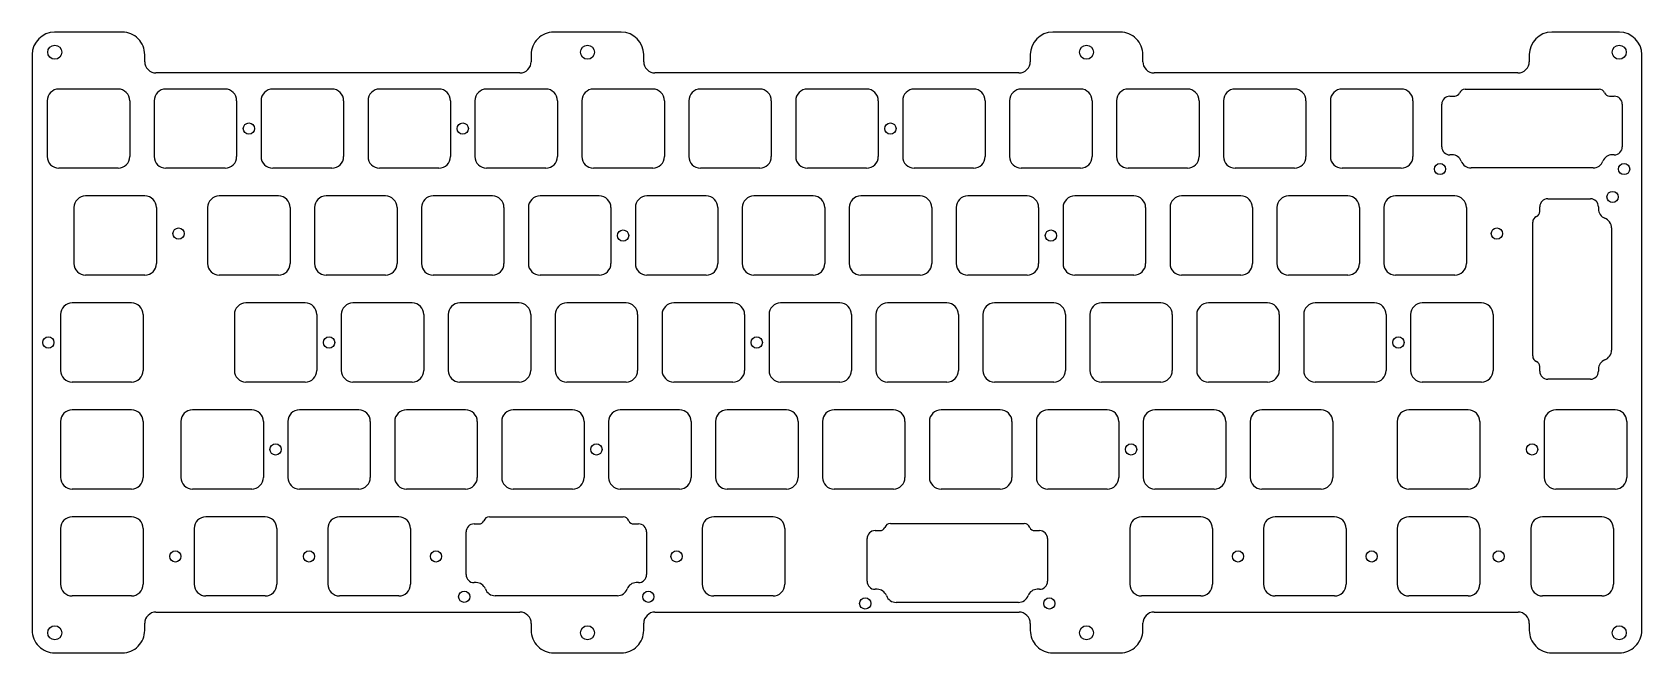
# Model space of a CAD drawing. Header units: millimetres. Extents: x -10 to 277, y -93 to 17.
import ezdxf

# ---------------------------------------------------------------- set-up
doc = ezdxf.new("R2010")
doc.units = ezdxf.units.MM
doc.header["$MEASUREMENT"] = 0
doc.layers.add('BLACK', color=7, linetype='CONTINUOUS')
doc.layers.add('Edge.Cuts', color=53, linetype='CONTINUOUS')

msp = doc.modelspace()

# ---------------------------------------------------------------- linework, layer by layer
at = {"layer": 'BLACK', "linetype": 'Continuous'}
for p, q in [((6.025031, 17.175069), (-6.031957, 17.175069)), ((94.925031, 17.175046), (82.875, 17.175046)), ((183.825031, 17.175023), (171.775031, 17.175023)), ((272.724931, 17.175023), (260.675031, 17.175023)), ((-10.025, 13.175074), (-10.025, -86.224978)), ((10.025, 11.925074), (10.025, 13.160652)), ((78.875, 13.175074), (78.875, 11.924974)), ((98.925, 11.925074), (98.925, 13.175074)), ((167.775, 13.174974), (167.775, 11.924974)), ((187.825, 11.925074), (187.825, 13.149777)), ((256.675, 13.174974), (256.675, 11.924974)), ((276.724973, -89.375126), (276.724973, 13.182457)), ((76.866546, 9.925023), (12.025131, 9.925023)), ((165.766546, 9.925023), (100.925131, 9.925023)), ((254.666546, 9.925023), (189.825131, 9.925023)), ((5.275, 7.05), (-5.275001, 7.05)), ((24.325, 7.05), (13.775, 7.05)), ((43.375, 7.05), (32.825, 7.05)), ((62.425, 7.05), (51.875, 7.05)), ((81.475, 7.05), (70.925, 7.05)), ((100.525, 7.05), (89.975, 7.05)), ((119.575, 7.05), (109.025, 7.05)), ((138.625, 7.05), (128.075, 7.05)), ((157.675, 7.05), (147.125, 7.05)), ((176.725, 7.05), (166.175, 7.05)), ((195.775, 7.05), (185.225, 7.05)), ((214.825, 7.05), (204.275, 7.05)), ((233.875, 7.05), (223.325, 7.05)), ((-7.35, 4.975001), (-7.35, -4.975001)), ((7.35, 4.975), (7.35, -4.975)), ((11.7, 4.975), (11.7, -4.975)), ((26.4, 4.975), (26.4, -4.975)), ((30.75, 4.975), (30.75, -4.975)), ((45.45, 4.975), (45.45, -4.975)), ((49.8, 4.975), (49.8, -4.975)), ((64.5, 4.975), (64.5, -4.975)), ((68.85, 4.975), (68.85, -4.975)), ((83.55, 4.975), (83.55, -4.975)), ((87.9, 4.975), (87.9, -4.975)), ((102.6, 4.975), (102.6, -4.975)), ((106.95, 4.975), (106.95, -4.975)), ((121.65, 4.975), (121.65, -4.975)), ((126, 4.975), (126, -4.975)), ((140.7, 4.975), (140.7, -4.975)), ((145.05, 4.975), (145.05, -4.975)), ((159.75, 4.975), (159.75, -4.975)), ((164.1, 4.975), (164.1, -4.975)), ((178.8, 4.975), (178.8, -4.975)), ((183.15, 4.975), (183.15, -4.975)), ((197.85, 4.975), (197.85, -4.975)), ((202.2, 4.975), (202.2, -4.975)), ((216.9, 4.975), (216.9, -4.975)), ((221.25, 4.975), (221.25, -4.975)), ((235.95, 4.975), (235.95, -4.975)), ((5.275, -7.05), (-5.275, -7.05)), ((24.325, -7.05), (13.775, -7.05)), ((43.375, -7.05), (32.825, -7.05)), ((62.425, -7.05), (51.875, -7.05)), ((81.475, -7.05), (70.925, -7.05)), ((100.525, -7.05), (89.975, -7.05)), ((119.575, -7.05), (109.025, -7.05)), ((138.625, -7.05), (128.075, -7.05)), ((157.675, -7.05), (147.125, -7.05)), ((176.725, -7.05), (166.175, -7.05)), ((195.775, -7.05), (185.225, -7.05)), ((214.825, -7.05), (204.275, -7.05)), ((233.875, -7.05), (223.325, -7.05)), ((-2.587499, -14.074999), (-2.587499, -24.025001)), ((10.0375, -12), (-0.5125, -12)), ((12.1125, -14.075), (12.112501, -14.075)), ((12.112501, -14.075), (12.112501, -24.025)), ((21.225, -14.075), (21.225, -24.025)), ((33.85, -12), (23.3, -12)), ((35.925, -14.075), (35.925, -24.025)), ((40.275, -14.075), (40.275, -24.025)), ((52.9, -12), (42.35, -12)), ((54.975, -14.075), (54.975, -24.025)), ((59.325, -14.075), (59.325, -24.025)), ((71.95, -12), (61.4, -12)), ((74.025, -14.075), (74.025, -24.025)), ((78.375, -14.075), (78.375, -24.025)), ((91, -12), (80.45, -12)), ((93.075, -14.075), (93.075, -24.025)), ((97.425, -14.075), (97.425, -24.025)), ((110.05, -12), (99.5, -12)), ((112.125, -14.075), (112.125, -24.025)), ((116.475, -14.075), (116.475, -24.025)), ((129.1, -12), (118.55, -12)), ((131.175, -14.075), (131.175, -24.025)), ((135.525, -14.075), (135.525, -24.025)), ((148.15, -12), (137.6, -12)), ((150.225, -14.075), (150.225, -24.025)), ((154.575, -14.075), (154.575, -24.025)), ((167.2, -12), (156.65, -12)), ((169.275, -14.075), (169.275, -24.025)), ((173.625, -14.075), (173.625, -24.025)), ((186.25, -12), (175.7, -12)), ((188.325, -14.075), (188.325, -24.025)), ((192.675, -14.075), (192.675, -24.025)), ((205.3, -12), (194.75, -12)), ((207.375, -14.075), (207.375, -24.025)), ((211.725, -14.075), (211.725, -24.025)), ((224.35, -12), (213.8, -12)), ((226.425, -14.075), (226.425, -24.025)), ((230.775, -14.075), (230.775, -24.025)), ((243.4, -12), (232.85, -12)), ((245.475, -14.075), (245.475, -24.025)), ((10.0375, -26.1), (-0.5125, -26.1)), ((33.85, -26.1), (23.3, -26.1)), ((52.9, -26.1), (42.35, -26.1)), ((71.95, -26.1), (61.4, -26.1)), ((91, -26.1), (80.45, -26.1)), ((110.05, -26.1), (99.5, -26.1)), ((129.1, -26.1), (118.55, -26.1)), ((148.15, -26.1), (137.6, -26.1)), ((167.2, -26.1), (156.65, -26.1)), ((186.25, -26.1), (175.7, -26.1)), ((205.3, -26.1), (194.75, -26.1)), ((224.35, -26.1), (213.8, -26.1)), ((243.4, -26.1), (232.85, -26.1)), ((7.65625, -31.05), (-2.893751, -31.05)), ((38.6125, -31.05), (28.0625, -31.05)), ((57.6625, -31.05), (47.1125, -31.05)), ((76.7125, -31.05), (66.1625, -31.05)), ((95.7625, -31.05), (85.2125, -31.05)), ((114.8125, -31.05), (104.2625, -31.05)), ((133.8625, -31.05), (123.3125, -31.05)), ((152.9125, -31.05), (142.3625, -31.05)), ((171.9625, -31.05), (161.4125, -31.05)), ((191.0125, -31.05), (180.4625, -31.05)), ((210.0625, -31.05), (199.5125, -31.05)), ((229.1125, -31.05), (218.5625, -31.05)), ((-4.96875, -33.125), (-4.96875, -43.075001)), ((9.73125, -33.125), (9.73125, -43.075)), ((25.9875, -33.125), (25.9875, -43.075)), ((40.6875, -33.125), (40.6875, -43.075)), ((45.0375, -33.125), (45.0375, -43.075)), ((59.7375, -33.125), (59.7375, -43.075)), ((64.0875, -33.125), (64.0875, -43.075)), ((78.7875, -33.125), (78.7875, -43.075)), ((83.1375, -33.125), (83.1375, -43.075)), ((97.8375, -33.125), (97.8375, -43.075)), ((102.1875, -33.125), (102.1875, -43.075)), ((116.8875, -33.125), (116.8875, -43.075)), ((121.2375, -33.125), (121.2375, -43.075)), ((135.9375, -33.125), (135.9375, -43.075)), ((140.2875, -33.125), (140.2875, -43.075)), ((154.9875, -33.125), (154.9875, -43.075)), ((159.3375, -33.125), (159.3375, -43.075)), ((174.0375, -33.125), (174.0375, -43.075)), ((178.3875, -33.125), (178.3875, -43.075)), ((193.0875, -33.125), (193.0875, -43.075)), ((197.4375, -33.125), (197.4375, -43.075)), ((212.1375, -33.125), (212.1375, -43.075)), ((216.4875, -33.125), (216.4875, -43.075)), ((231.1875, -33.125), (231.1875, -43.075)), ((7.65625, -45.15), (-2.89375, -45.15)), ((38.6125, -45.15), (28.0625, -45.15)), ((57.6625, -45.15), (47.1125, -45.15)), ((76.7125, -45.15), (66.1625, -45.15)), ((95.7625, -45.15), (85.2125, -45.15)), ((114.8125, -45.15), (104.2625, -45.15)), ((133.8625, -45.15), (123.3125, -45.15)), ((152.9125, -45.15), (142.3625, -45.15)), ((171.9625, -45.15), (161.4125, -45.15)), ((191.0125, -45.15), (180.4625, -45.15)), ((210.0625, -45.15), (199.5125, -45.15)), ((229.1125, -45.15), (218.5625, -45.15)), ((7.656226, -50.099999), (-2.893775, -50.099999)), ((29.087476, -50.099999), (18.537516, -50.099999)), ((48.1375, -50.1), (37.5875, -50.1)), ((67.1875, -50.1), (56.6375, -50.1)), ((86.2375, -50.1), (75.6875, -50.1)), ((105.2875, -50.1), (94.7375, -50.1)), ((124.3375, -50.1), (113.7875, -50.1)), ((143.3875, -50.1), (132.8375, -50.1)), ((162.4375, -50.1), (151.8875, -50.1)), ((181.4875, -50.1), (170.9375, -50.1)), ((200.5375, -50.1), (189.9875, -50.1)), ((219.5875, -50.1), (209.0375, -50.1)), ((245.78125, -50.1), (235.231249, -50.1)), ((271.975, -50.1), (261.424999, -50.1)), ((-4.968774, -52.174998), (-4.968774, -62.124999)), ((9.731226, -52.174999), (9.731226, -62.124999)), ((16.4625, -52.175019), (16.4625, -62.134768)), ((31.162476, -52.174999), (31.1625, -52.174999)), ((31.1625, -52.174999), (31.1625, -62.124999)), ((35.5125, -52.175), (35.5125, -62.125)), ((50.2125, -52.175), (50.2125, -62.125)), ((54.5625, -52.175), (54.5625, -62.125)), ((69.2625, -52.175), (69.2625, -62.125)), ((73.6125, -52.175), (73.6125, -62.125)), ((88.3125, -52.175), (88.3125, -62.125)), ((92.6625, -52.175), (92.6625, -62.125)), ((107.3625, -52.175), (107.3625, -62.125)), ((111.7125, -52.175), (111.7125, -62.125)), ((126.4125, -52.175), (126.4125, -62.125)), ((130.7625, -52.175), (130.7625, -62.125)), ((145.4625, -52.175), (145.4625, -62.125)), ((149.8125, -52.175), (149.8125, -62.125)), ((164.5125, -52.175), (164.5125, -62.125)), ((168.8625, -52.175), (168.8625, -62.125)), ((183.5625, -52.175), (183.5625, -62.125)), ((187.9125, -52.175), (187.9125, -62.125)), ((202.6125, -52.175), (202.6125, -62.125)), ((206.9625, -52.175), (206.9625, -62.125)), ((221.6625, -52.175), (221.6625, -62.125)), ((233.15625, -52.175), (233.15625, -62.125001)), ((247.85625, -52.175), (247.85625, -62.125)), ((259.35, -52.175), (259.35, -62.125001)), ((274.05, -52.175), (274.05, -62.125)), ((7.656226, -64.199999), (-2.893775, -64.199999)), ((29.077707, -64.199999), (18.537476, -64.199999)), ((48.1375, -64.2), (37.5875, -64.2)), ((67.1875, -64.2), (56.6375, -64.2)), ((86.2375, -64.2), (75.6875, -64.2)), ((105.2875, -64.2), (94.7375, -64.2)), ((124.3375, -64.2), (113.7875, -64.2)), ((143.3875, -64.2), (132.8375, -64.2)), ((162.4375, -64.2), (151.8875, -64.2)), ((181.4875, -64.2), (170.9375, -64.2)), ((200.5375, -64.2), (189.9875, -64.2)), ((219.5875, -64.2), (209.0375, -64.2)), ((245.78125, -64.2), (235.23125, -64.2)), ((271.975, -64.2), (261.425, -64.2)), ((-10.025, -86.224978), (-10.02493, -89.342032)), ((10.025, -89.375026), (10.025, -88.125026)), ((12.025031, -86.124977), (76.875131, -86.124977)), ((78.875, -88.142814), (78.875, -89.356596)), ((98.925, -89.375026), (98.925, -88.125026)), ((100.925031, -86.124977), (165.775131, -86.124977)), ((167.775, -88.142814), (167.775, -89.374926)), ((187.825, -89.375026), (187.825, -88.125026)), ((189.825031, -86.124977), (254.675131, -86.124977)), ((256.675, -88.142814), (256.675, -89.374926)), ((-6.024869, -93.375023), (6.025, -93.375023)), ((82.875131, -93.375), (94.925, -93.375)), ((171.775031, -93.374977), (183.81337, -93.374977)), ((260.675031, -93.374977), (272.724973, -93.374977))]:
    msp.add_line(p, q, dxfattribs=at)
at = {"layer": 'BLACK'}
for centre, radius in [((-6, 13.600046), 1.25), ((88.9, 13.600046), 1.25), ((177.8, 13.600046), 1.25), ((272.7, 13.600046), 1.25), ((28.575, 0), 1), ((66.675, 0), 1), ((142.875, 0), 1), ((16.04875, -18.7), 1), ((95.25, -19.05), 1), ((171.45, -19.05), 1), ((250.9012, -18.7), 1), ((-7.14375, -38.1), 1), ((42.8625, -38.1), 1), ((119.0625, -38.1), 1), ((33.3375, -57.15), 1), ((90.4875, -57.15), 1), ((185.7375, -57.15), 1), ((257.175, -57.15), 1), ((-6, -89.8), 1.25), ((88.9, -89.8), 1.25), ((177.8, -89.8), 1.25), ((272.7, -89.8), 1.25)]:
    msp.add_circle(centre, radius, dxfattribs=at)
for centre, radius, start, end in [((-6.025069, 13.175074), 3.999931, 90.09866336, 180), ((6.025031, 13.175074), 3.999995, 359.79341936, 90), ((82.874931, 13.175074), 3.999931, 89.99901164, 180), ((94.925031, 13.175074), 3.999972, 0, 90), ((171.775031, 13.174974), 4.000031, 90, 180), ((183.825031, 13.174974), 4.000049, 359.63908154, 90), ((260.675031, 13.174974), 4.000031, 90, 180), ((272.724931, 13.174974), 4.000049, 0.10718483, 90), ((12.025031, 11.924974), 1.999951, 179.99713514, 270.00286486), ((76.875031, 11.924974), 1.999969, 269.75691816, 0), ((100.925031, 11.924974), 1.999951, 179.99713514, 270.00286486), ((165.775031, 11.924974), 1.999969, 269.75691816, 0), ((189.825031, 11.924974), 1.999951, 179.99713514, 270.00286486), ((254.675031, 11.924974), 1.999969, 269.75691816, 0), ((-5.275001, 4.975001), 2.074999, 90, 180), ((5.275, 4.975), 2.075, 0, 90), ((13.775, 4.975), 2.075, 90, 180), ((24.325, 4.975), 2.075, 0, 90), ((32.825, 4.975), 2.075, 90, 180), ((43.375, 4.975), 2.075, 0, 90), ((51.875, 4.975), 2.075, 90, 180), ((62.425, 4.975), 2.075, 0, 90), ((70.925, 4.975), 2.075, 90, 180), ((81.475, 4.975), 2.075, 0, 90), ((89.975, 4.975), 2.075, 90, 180), ((100.525, 4.975), 2.075, 0, 90), ((109.025, 4.975), 2.075, 90, 180), ((119.575, 4.975), 2.075, 0, 90), ((128.075, 4.975), 2.075, 90, 180), ((138.625, 4.975), 2.075, 0, 90), ((147.125, 4.975), 2.075, 90, 180), ((157.675, 4.975), 2.075, 0, 90), ((166.175, 4.975), 2.075, 90, 180), ((176.725, 4.975), 2.075, 0, 90), ((185.225, 4.975), 2.075, 90, 180), ((195.775, 4.975), 2.075, 0, 90), ((204.275, 4.975), 2.075, 90, 180), ((214.825, 4.975), 2.075, 0, 90), ((223.325, 4.975), 2.075, 90, 180), ((233.875, 4.975), 2.075, 0, 90), ((-5.275001, -4.975001), 2.074999, 180, 270.00002761), ((5.275, -4.975), 2.075, 270, 0), ((13.775, -4.975), 2.075, 180, 270), ((24.325, -4.975), 2.075, 270, 0), ((32.825, -4.975), 2.075, 180, 270), ((43.375, -4.975), 2.075, 270, 0), ((51.875, -4.975), 2.075, 180, 270), ((62.425, -4.975), 2.075, 270, 0), ((70.925, -4.975), 2.075, 180, 270), ((81.475, -4.975), 2.075, 270, 0), ((89.975, -4.975), 2.075, 180, 270), ((100.525, -4.975), 2.075, 270, 0), ((109.025, -4.975), 2.075, 180, 270), ((119.575, -4.975), 2.075, 270, 0), ((128.075, -4.975), 2.075, 180, 270), ((138.625, -4.975), 2.075, 270, 0), ((147.125, -4.975), 2.075, 180, 270), ((157.675, -4.975), 2.075, 270, 0), ((166.175, -4.975), 2.075, 180, 270), ((176.725, -4.975), 2.075, 270, 0), ((185.225, -4.975), 2.075, 180, 270), ((195.775, -4.975), 2.075, 270, 0), ((204.275, -4.975), 2.075, 180, 270), ((214.825, -4.975), 2.075, 270, 0), ((223.325, -4.975), 2.075, 180, 270), ((233.875, -4.975), 2.075, 270, 0), ((-0.5125, -14.074999), 2.074999, 90, 180), ((10.0375, -14.075), 2.075, 0, 90), ((23.3, -14.075), 2.075, 90, 180), ((33.85, -14.075), 2.075, 0, 90), ((42.35, -14.075), 2.075, 90, 180), ((52.9, -14.075), 2.075, 0, 90), ((61.4, -14.075), 2.075, 90, 180), ((71.95, -14.075), 2.075, 0, 90), ((80.45, -14.075), 2.075, 90, 180), ((91, -14.075), 2.075, 0, 90), ((99.5, -14.075), 2.075, 90, 180), ((110.05, -14.075), 2.075, 0, 90), ((118.55, -14.075), 2.075, 90, 180), ((129.1, -14.075), 2.075, 0, 90), ((137.6, -14.075), 2.075, 90, 180), ((148.15, -14.075), 2.075, 0, 90), ((156.65, -14.075), 2.075, 90, 180), ((167.2, -14.075), 2.075, 0, 90), ((175.7, -14.075), 2.075, 90, 180), ((186.25, -14.075), 2.075, 0, 90), ((194.75, -14.075), 2.075, 90, 180), ((205.3, -14.075), 2.075, 0, 90), ((213.8, -14.075), 2.075, 90, 180), ((224.35, -14.075), 2.075, 0, 90), ((232.85, -14.075), 2.075, 90, 180), ((243.4, -14.075), 2.075, 0, 90), ((-0.5125, -24.025001), 2.074999, 180, 270), ((10.0375, -24.025), 2.075001, 270, 0), ((23.3, -24.025), 2.075, 180, 270), ((33.85, -24.025), 2.075, 270, 0), ((42.35, -24.025), 2.075, 180, 270), ((52.9, -24.025), 2.075, 270, 0), ((61.4, -24.025), 2.075, 180, 270), ((71.95, -24.025), 2.075, 270, 0), ((80.45, -24.025), 2.075, 180, 270), ((91, -24.025), 2.075, 270, 0), ((99.5, -24.025), 2.075, 180, 270), ((110.05, -24.025), 2.075, 270, 0), ((118.55, -24.025), 2.075, 180, 270), ((129.1, -24.025), 2.075, 270, 0), ((137.6, -24.025), 2.075, 180, 270), ((148.15, -24.025), 2.075, 270, 0), ((156.65, -24.025), 2.075, 180, 270), ((167.2, -24.025), 2.075, 270, 0), ((175.7, -24.025), 2.075, 180, 270), ((186.25, -24.025), 2.075, 270, 0), ((194.75, -24.025), 2.075, 180, 270), ((205.3, -24.025), 2.075, 270, 0), ((213.8, -24.025), 2.075, 180, 270), ((224.35, -24.025), 2.075, 270, 0), ((232.85, -24.025), 2.075, 180, 270), ((243.4, -24.025), 2.075, 270, 0), ((-2.893746, -33.125004), 2.075004, 90.00013806, 179.99988955), ((7.65625, -33.125), 2.075, 0, 90), ((28.0625, -33.125), 2.075, 90, 180), ((38.6125, -33.125), 2.075, 0, 90), ((47.1125, -33.125), 2.075, 90, 180), ((57.6625, -33.125), 2.075, 0, 90), ((66.1625, -33.125), 2.075, 90, 180), ((76.7125, -33.125), 2.075, 0, 90), ((85.2125, -33.125), 2.075, 90, 180), ((95.7625, -33.125), 2.075, 0, 90), ((104.2625, -33.125), 2.075, 90, 180), ((114.8125, -33.125), 2.075, 0, 90), ((123.3125, -33.125), 2.075, 90, 180), ((133.8625, -33.125), 2.075, 0, 90), ((142.3625, -33.125), 2.075, 90, 180), ((152.9125, -33.125), 2.075, 0, 90), ((161.4125, -33.125), 2.075, 90, 180), ((171.9625, -33.125), 2.075, 0, 90), ((180.4625, -33.125), 2.075, 90, 180), ((191.0125, -33.125), 2.075, 0, 90), ((199.5125, -33.125), 2.075, 90, 180), ((210.0625, -33.125), 2.075, 0, 90), ((218.5625, -33.125), 2.075, 90, 180), ((229.1125, -33.125), 2.075, 0, 90), ((-2.893748, -43.074998), 2.075002, 180.00008284, 269.99994478), ((7.65625, -43.075), 2.075, 270, 0), ((28.0625, -43.075), 2.075, 180, 270), ((38.6125, -43.075), 2.075, 270, 0), ((47.1125, -43.075), 2.075, 180, 270), ((57.6625, -43.075), 2.075, 270, 0), ((66.1625, -43.075), 2.075, 180, 270), ((76.7125, -43.075), 2.075, 270, 0), ((85.2125, -43.075), 2.075, 180, 270), ((95.7625, -43.075), 2.075, 270, 0), ((104.2625, -43.075), 2.075, 180, 270), ((114.8125, -43.075), 2.075, 270, 0), ((123.3125, -43.075), 2.075, 180, 270), ((133.8625, -43.075), 2.075, 270, 0), ((142.3625, -43.075), 2.075, 180, 270), ((152.9125, -43.075), 2.075, 270, 0), ((161.4125, -43.075), 2.075, 180, 270), ((171.9625, -43.075), 2.075, 270, 0), ((180.4625, -43.075), 2.075, 180, 270), ((191.0125, -43.075), 2.075, 270, 0), ((199.5125, -43.075), 2.075, 180, 270), ((210.0625, -43.075), 2.075, 270, 0), ((218.5625, -43.075), 2.075, 180, 270), ((229.1125, -43.075), 2.075, 270, 0), ((-2.893775, -52.174998), 2.074999, 90, 180), ((7.656226, -52.174999), 2.075, 0, 90), ((18.537516, -52.175019), 2.075016, 90, 180), ((29.087476, -52.174999), 2.075, 0, 90), ((37.5875, -52.175), 2.075, 90, 180), ((48.1375, -52.175), 2.075, 0, 90), ((56.6375, -52.175), 2.075, 90, 180), ((67.1875, -52.175), 2.075, 0, 90), ((75.6875, -52.175), 2.075, 90, 180), ((86.2375, -52.175), 2.075, 0, 90), ((94.7375, -52.175), 2.075, 90, 180), ((105.2875, -52.175), 2.075, 0, 90), ((113.7875, -52.175), 2.075, 90, 180), ((124.3375, -52.175), 2.075, 0, 90), ((132.8375, -52.175), 2.075, 90, 180), ((143.3875, -52.175), 2.075, 0, 90), ((151.8875, -52.175), 2.075, 90, 180), ((162.4375, -52.175), 2.075, 0, 90), ((170.9375, -52.175), 2.075, 90, 180), ((181.4875, -52.175), 2.075, 0, 90), ((189.9875, -52.175), 2.075, 90, 180), ((200.5375, -52.175), 2.075, 0, 90), ((209.0375, -52.175), 2.075, 90, 180), ((219.5875, -52.175), 2.075, 0, 90), ((235.231254, -52.175004), 2.075004, 90.00013806, 179.99988955), ((245.78125, -52.175), 2.075, 0, 90), ((261.425004, -52.175004), 2.075004, 90.00013806, 179.99988955), ((271.975, -52.175), 2.075, 0, 90), ((-2.893775, -62.125), 2.074999, 179.99997239, 270), ((7.656226, -62.124999), 2.075, 270, 0), ((18.537476, -62.124999), 2.075, 180.2697469, 270), ((29.087476, -62.124999), 2.075024, 269.73025622, 0), ((37.5875, -62.125), 2.075, 180, 270), ((48.1375, -62.125), 2.075, 270, 0), ((56.6375, -62.125), 2.075, 180, 270), ((67.1875, -62.125), 2.075, 270, 0), ((75.6875, -62.125), 2.075, 180, 270), ((86.2375, -62.125), 2.075, 270, 0), ((94.7375, -62.125), 2.075, 180, 270), ((105.2875, -62.125), 2.075, 270, 0), ((113.7875, -62.125), 2.075, 180, 270), ((124.3375, -62.125), 2.075, 270, 0), ((132.8375, -62.125), 2.075, 180, 270), ((143.3875, -62.125), 2.075, 270, 0), ((151.8875, -62.125), 2.075, 180, 270), ((162.4375, -62.125), 2.075, 270, 0), ((170.9375, -62.125), 2.075, 180, 270), ((181.4875, -62.125), 2.075, 270, 0), ((189.9875, -62.125), 2.075, 180, 270), ((200.5375, -62.125), 2.075, 270, 0), ((209.0375, -62.125), 2.075, 180, 270), ((219.5875, -62.125), 2.075, 270, 0), ((235.231252, -62.124998), 2.075002, 180.00008284, 269.99994478), ((245.78125, -62.125), 2.075, 270, 0), ((261.425002, -62.124998), 2.075002, 180.00008284, 269.99994478), ((271.975, -62.125), 2.075, 270, 0), ((12.025031, -88.125026), 2.000031, 90, 180), ((76.875031, -88.125026), 2.000049, 359.49041687, 89.99713528), ((100.925031, -88.125026), 2.000031, 90, 180), ((165.775031, -88.125026), 2.000049, 359.49041687, 89.99713528), ((189.825031, -88.125026), 2.000031, 90, 180), ((254.675031, -88.125026), 2.000049, 359.49041687, 89.99713528), ((-6.024869, -89.374826), 4.000197, 179.53027824, 270), ((6.025031, -89.375026), 3.999969, 269.99955596, 0), ((82.875131, -89.374826), 4.000174, 179.73888484, 270), ((94.925031, -89.375026), 3.999969, 269.99955595, 0), ((171.775031, -89.375026), 3.999951, 179.99856759, 270), ((183.825031, -89.375026), 3.999969, 269.83296691, 0), ((260.675031, -89.375026), 3.999951, 179.99856759, 270), ((272.725131, -89.375126), 3.999842, 269.99773673, 0)]:
    msp.add_arc(centre, radius, start, end, dxfattribs=at)
at = {"layer": 'Edge.Cuts', "linetype": 'CONTINUOUS'}
for p, q in [((242.52436, 5.77544), (243.38997, 5.77544)), ((245.24718, 7.0276), (269.10242, 7.0276)), ((270.95963, 5.77544), (271.82524, 5.77544)), ((241.09936, -3.25044), (241.09936, 4.35044)), ((273.25024, 4.35044), (273.25024, -3.25044)), ((242.9284, -4.67544), (242.52436, -4.67544)), ((271.82524, -4.67544), (271.4212, -4.67544)), ((268.0503, -7.01191), (246.2993, -7.01191)), ((258.54331, -14.79037), (258.54331, -13.92476)), ((259.96831, -12.49976), (267.56919, -12.49976)), ((268.99419, -13.92476), (268.99419, -14.3288)), ((257.29115, -40.50282), (257.29115, -16.64758)), ((271.33066, -17.6997), (271.33066, -39.4507)), ((248.16875, -31.05), (237.618749, -31.05)), ((235.54375, -33.125), (235.54375, -43.075001)), ((250.24375, -33.125), (250.24375, -43.075)), ((258.54331, -43.22564), (258.54331, -42.36003)), ((268.99419, -42.8216), (268.99419, -43.22564)), ((248.16875, -45.15), (237.61875, -45.15)), ((267.56919, -44.65064), (259.96831, -44.65064)), ((-4.96875, -71.225), (-4.96875, -81.175001)), ((7.65625, -69.15), (-2.893751, -69.15)), ((9.73125, -71.225), (9.73125, -81.175)), ((18.84375, -71.225), (18.84375, -81.175001)), ((31.46875, -69.15), (20.918749, -69.15)), ((33.54375, -71.225), (33.54375, -81.175)), ((42.65625, -71.225), (42.65625, -81.175001)), ((55.28125, -69.15), (44.731249, -69.15)), ((57.35625, -71.225), (57.35625, -81.175)), ((68.69311, -70.42456), (69.55872, -70.42456)), ((71.41593, -69.1724), (95.27117, -69.1724)), ((97.12838, -70.42456), (97.99399, -70.42456)), ((109.33125, -71.225), (109.33125, -81.175001)), ((121.95625, -69.15), (111.406249, -69.15)), ((124.03125, -71.225), (124.03125, -81.175)), ((140.13061, -71.615185), (140.99622, -71.615185)), ((142.85343, -70.363025), (166.70867, -70.363025)), ((168.56588, -71.615185), (169.43149, -71.615185)), ((185.53125, -71.225), (185.53125, -81.175001)), ((198.15625, -69.15), (187.606249, -69.15)), ((200.23125, -71.225), (200.23125, -81.175)), ((209.34375, -71.225), (209.34375, -81.175001)), ((221.96875, -69.15), (211.418749, -69.15)), ((224.04375, -71.225), (224.04375, -81.175)), ((233.15625, -71.225), (233.15625, -81.175001)), ((245.78125, -69.15), (235.231249, -69.15)), ((247.85625, -71.225), (247.85625, -81.175)), ((256.96875, -71.225), (256.96875, -81.175001)), ((269.59375, -69.15), (259.043749, -69.15)), ((271.66875, -71.225), (271.66875, -81.175)), ((67.26811, -79.45044), (67.26811, -71.84956)), ((99.41899, -71.84956), (99.41899, -79.45044)), ((138.70561, -80.641065), (138.70561, -73.040185)), ((170.85649, -73.040185), (170.85649, -80.641065)), ((69.09715, -80.87544), (68.69311, -80.87544)), ((97.99399, -80.87544), (97.58995, -80.87544)), ((140.53465, -82.066065), (140.13061, -82.066065)), ((169.43149, -82.066065), (169.02745, -82.066065)), ((7.65625, -83.25), (-2.89375, -83.25)), ((31.46875, -83.25), (20.91875, -83.25)), ((55.28125, -83.25), (44.73125, -83.25)), ((94.21905, -83.21191), (72.46805, -83.21191)), ((121.95625, -83.25), (111.40625, -83.25)), ((165.65655, -84.402535), (143.90555, -84.402535)), ((198.15625, -83.25), (187.60625, -83.25)), ((221.96875, -83.25), (211.41875, -83.25)), ((245.78125, -83.25), (235.23125, -83.25)), ((269.59375, -83.25), (259.04375, -83.25))]:
    msp.add_line(p, q, dxfattribs=at)
at = {"layer": 'Edge.Cuts'}
for centre in [(240.775, -7.2), (273.575, -7.2), (271.51875, -12.175), (233.3625, -38.1), (15.478125, -76.2), (39.290625, -76.2), (61.9125, -76.2), (104.775, -76.2), (204.7875, -76.2), (228.6, -76.2), (251.221875, -76.2), (66.94375, -83.4), (99.74375, -83.4), (138.38125, -84.590625), (171.18125, -84.590625)]:
    msp.add_circle(centre, 1, dxfattribs=at)
for centre, radius, start, end in [((242.52436, 4.35044), 1.425, 90, 180), ((243.38997, 6.70385), 0.928411, -90, -22.02270195), ((245.2472, 5.9526), 1.075006, 90.00106597, 157.97610066), ((269.1024, 5.9526), 1.075, 22.02389934, 89.99893403), ((270.9596, 6.7039), 0.92846, -157.97374324, -89.99814868), ((271.82524, 4.35044), 1.425, 0, 90), ((242.52436, -3.25044), 1.425, -180, -90), ((242.92841, -6.40037), 1.72493, 20.54597615, 90.00033216), ((271.4212, -6.4004), 1.724938, 90, 159.45340178), ((271.8252, -3.2504), 1.42504, -89.99839174, -0.00160826), ((246.29931, -5.13696), 1.87495, -159.45407657, -90.00030559), ((268.0503, -5.137), 1.874943, -90, -20.54506499), ((259.96831, -13.92476), 1.425, 90, 180), ((267.56915, -13.9248), 1.42504, 0.00160826, 89.99839174), ((270.71915, -14.3288), 1.724938, -180, -110.54659822), ((258.36615, -16.6476), 1.075, 112.02389934, 179.99893403), ((257.61485, -14.7904), 0.92846, -67.97374324, 0.00185132), ((269.45575, -17.6997), 1.874943, 0, 69.45493501), ((237.6188, -33.125), 2.07505, 90.00140823, 180), ((248.1688, -33.125), 2.075, 0, 90.00138062), ((269.45571, -39.45069), 1.87495, -69.45407657, -0.00030559), ((258.36615, -40.5028), 1.075006, -179.99893403, -112.02389934), ((257.6149, -42.36003), 0.928411, 0, 67.97729805), ((270.71912, -42.82159), 1.72493, -249.45402385, -179.99966784), ((237.6188, -43.075), 2.075, -179.99997239, -90.00138062), ((248.1688, -43.075), 2.07495, -90.00138062, 0), ((259.96831, -43.22564), 1.425, -180, -90), ((267.56919, -43.22564), 1.425, -90, 0), ((-2.893746, -71.225004), 2.075004, 90.00013806, 179.99988955), ((7.65625, -71.225), 2.075, 0, 90), ((20.91875, -71.225), 2.075, 90.00002761, 180), ((31.4688, -71.225), 2.075, 0, 90.00138062), ((44.7313, -71.225), 2.07505, 90.0014082, 180), ((55.2813, -71.225), 2.075, 0, 90.00138062), ((68.69311, -71.84956), 1.425, 90, 180), ((69.55872, -69.49615), 0.928411, -90, -22.02270195), ((71.41595, -70.2474), 1.075006, 90.00106597, 157.97610066), ((95.27115, -70.2474), 1.075, 22.02389934, 89.99893403), ((97.12835, -69.4961), 0.92846, -157.97374324, -89.99814868), ((97.99399, -71.84956), 1.425, 0, 90), ((111.4063, -71.225), 2.07505, 90.0014082, 180), ((121.9563, -71.225), 2.075, 0, 90.00138062), ((140.130611, -73.040186), 1.425001, 90.00004021, 179.99995979), ((140.996223, -70.686778), 0.928407, -90.00018514, -22.02259974), ((142.853436, -71.438014), 1.074989, 90.00031979, 157.97636435), ((166.70865, -71.438025), 1.075, 22.02389934, 89.99893403), ((168.56575, -70.686925), 0.92826, -157.98287241, -89.9919759), ((169.43149, -73.040185), 1.425, 0, 90), ((187.6063, -71.225), 2.07505, 90.0014082, 180), ((198.1563, -71.225), 2.075, 0, 90.00138062), ((211.4188, -71.225), 2.07505, 90.0014082, 180), ((221.9688, -71.225), 2.075, 0, 90.00138062), ((235.2313, -71.225), 2.07505, 90.0014082, 180), ((245.7813, -71.225), 2.075, 0, 90.00138062), ((259.0438, -71.225), 2.07505, 90.0014082, 180), ((269.5938, -71.225), 2.075, 0, 90.00138062), ((68.69311, -79.45044), 1.425, -180, -90), ((97.99395, -79.4504), 1.42504, -89.99839174, -0.00160826), ((-2.893748, -81.174998), 2.075002, -179.99991716, -90.00005522), ((7.65625, -81.175), 2.075, -90, 0), ((20.91875, -81.175), 2.075, -179.99997239, -90), ((31.4688, -81.175), 2.07495, -90.00138065, 0), ((44.7313, -81.175), 2.075, -179.99997239, -90.00138062), ((55.2813, -81.175), 2.07495, -90.00138065, 0), ((69.09716, -82.60037), 1.72493, 20.54597615, 90.00033216), ((72.46806, -81.33696), 1.87495, -159.45407657, -90.00030559), ((94.21905, -81.337), 1.874943, -90, -20.54506499), ((97.58995, -82.6004), 1.724938, 90, 159.45340178), ((111.4063, -81.175), 2.075, -179.99997239, -90.00138062), ((121.9563, -81.175), 2.07495, -90.00138065, 0), ((140.130611, -80.641064), 1.425001, -179.99995979, -90.00004021), ((140.53466, -83.790997), 1.724932, 20.54603836, 90.00033216), ((169.0275, -83.791065), 1.724999, 90.00166075, 159.45274057), ((169.43145, -80.641025), 1.42504, -89.99839174, -0.00160826), ((187.6063, -81.175), 2.075, -179.99997239, -90.00138062), ((198.1563, -81.175), 2.07495, -90.00138065, 0), ((211.4188, -81.175), 2.075, -179.99997239, -90.00138062), ((221.9688, -81.175), 2.07495, -90.00138065, 0), ((235.2313, -81.175), 2.075, -179.99997239, -90.00138062), ((245.7813, -81.175), 2.07495, -90.00138065, 0), ((259.0438, -81.175), 2.075, -179.99997239, -90.00138062), ((269.5938, -81.175), 2.07495, -90.00138065, 0), ((143.905564, -82.527574), 1.874961, -159.4538047, -90.00042782), ((165.65663, -82.527685), 1.874847, -90.00244482, -20.54420599)]:
    msp.add_arc(centre, radius, start, end, dxfattribs=at)

doc.saveas('drawing.dxf')
